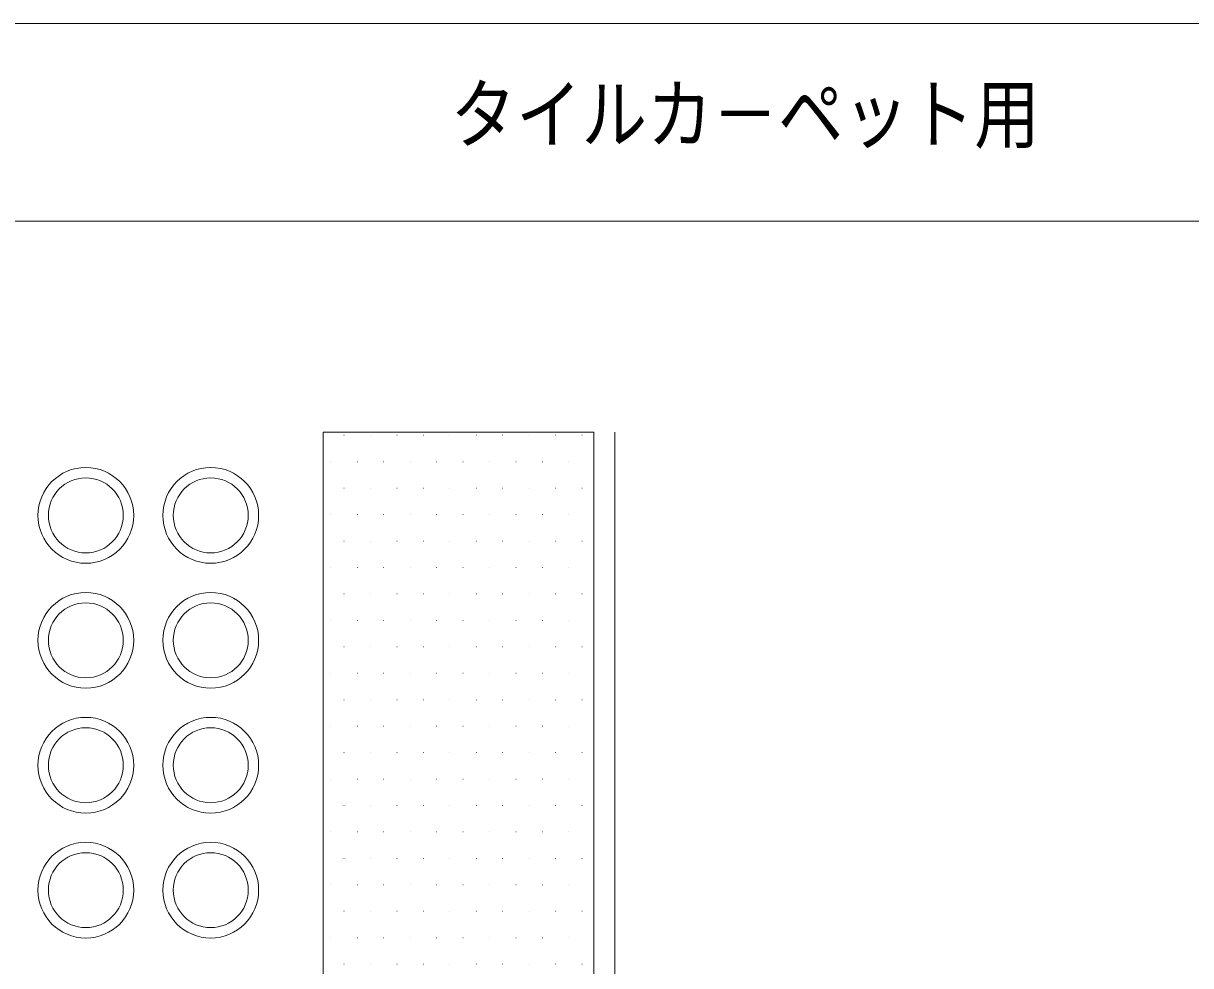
# Model space of a CAD drawing. Units: millimetres on the paper. Extents: x -200 to 200, y -138 to 139.
# Drawn here: x -148.6 to -92.5, y 93.3 to 138.5 of the extents above; entities that cross this region are included whole.
import ezdxf
from ezdxf.enums import TextEntityAlignment as Align

# ---------------------------------------------------------------- set-up
doc = ezdxf.new("R2010")
doc.units = ezdxf.units.MM
for name, color, linetype, lineweight in [('0-0_zumenwaku', 6, 'Continuous', 9), ('0-5_1', 4, 'Continuous', 9), ('0-6_2', 3, 'Continuous', 9), ('0-B_3', 2, 'Continuous', 9)]:
    doc.layers.add(name, color=color, linetype=linetype, lineweight=lineweight)
doc.layers.add('0-1_moji', color=2, linetype='Continuous')
doc.styles.add('ＭＳ Ｐゴシック', font='')
doc.styles.get('ＭＳ Ｐゴシック').set_extended_font_data('MS PGothic')

msp = doc.modelspace()

# ---------------------------------------------------------------- linework, layer by layer
at = {"layer": '0-0_zumenwaku'}
msp.add_line((-200.01, 129.014), (128.99, 129.014), dxfattribs=at)
msp.add_lwpolyline([(-200.01, -138.486), (199.99, -138.486), (199.99, 138.514), (-200.01, 138.514)], close=True, dxfattribs=at)
at = {"layer": '0-5_1'}
for p, q in [((-134.177, 46.197), (-134.177, 118.88)), ((-121.177, 46.197), (-121.177, 118.88)), ((-120.177, 118.88), (-120.177, 46.197))]:
    msp.add_line(p, q, dxfattribs=at)
at = {"layer": '0-6_2'}
for centre, radius in [((-145.577, 114.88), 2.3), ((-139.577, 114.88), 2.3), ((-145.577, 114.88), 1.8), ((-139.577, 114.88), 1.8), ((-145.577, 108.88), 2.3), ((-139.577, 108.88), 2.3), ((-145.577, 108.88), 1.8), ((-139.577, 108.88), 1.8), ((-145.577, 102.88), 2.3), ((-139.577, 102.88), 2.3), ((-145.577, 102.88), 1.8), ((-139.577, 102.88), 1.8), ((-145.577, 96.88), 2.3), ((-145.577, 96.88), 1.8), ((-139.577, 96.88), 2.3), ((-139.577, 96.88), 1.8)]:
    msp.add_circle(centre, radius, dxfattribs=at)
at = {"layer": '0-B_3'}
for p, q in [((-133.183, 118.727), (-133.173, 118.727)), ((-131.913, 118.727), (-131.903, 118.727)), ((-130.643, 118.727), (-130.633, 118.727)), ((-129.373, 118.727), (-129.363, 118.727)), ((-128.103, 118.727), (-128.093, 118.727)), ((-126.833, 118.727), (-126.823, 118.727)), ((-125.563, 118.727), (-125.553, 118.727)), ((-124.293, 118.727), (-124.283, 118.727)), ((-123.023, 118.727), (-123.013, 118.727)), ((-121.753, 118.727), (-121.743, 118.727)), ((-133.818, 117.457), (-133.808, 117.457)), ((-132.548, 117.457), (-132.538, 117.457)), ((-131.278, 117.457), (-131.268, 117.457)), ((-130.008, 117.457), (-129.998, 117.457)), ((-128.738, 117.457), (-128.728, 117.457)), ((-127.468, 117.457), (-127.458, 117.457)), ((-126.198, 117.457), (-126.188, 117.457)), ((-124.928, 117.457), (-124.918, 117.457)), ((-123.658, 117.457), (-123.648, 117.457)), ((-122.388, 117.457), (-122.378, 117.457)), ((-133.183, 116.187), (-133.173, 116.187)), ((-131.913, 116.187), (-131.903, 116.187)), ((-130.643, 116.187), (-130.633, 116.187)), ((-129.373, 116.187), (-129.363, 116.187)), ((-128.103, 116.187), (-128.093, 116.187)), ((-126.833, 116.187), (-126.823, 116.187)), ((-125.563, 116.187), (-125.553, 116.187)), ((-124.293, 116.187), (-124.283, 116.187)), ((-123.023, 116.187), (-123.013, 116.187)), ((-121.753, 116.187), (-121.743, 116.187)), ((-133.818, 114.917), (-133.808, 114.917)), ((-132.548, 114.917), (-132.538, 114.917)), ((-131.278, 114.917), (-131.268, 114.917)), ((-130.008, 114.917), (-129.998, 114.917)), ((-128.738, 114.917), (-128.728, 114.917)), ((-127.468, 114.917), (-127.458, 114.917)), ((-126.198, 114.917), (-126.188, 114.917)), ((-124.928, 114.917), (-124.918, 114.917)), ((-123.658, 114.917), (-123.648, 114.917)), ((-122.388, 114.917), (-122.378, 114.917)), ((-133.183, 113.647), (-133.173, 113.647)), ((-131.913, 113.647), (-131.903, 113.647)), ((-130.643, 113.647), (-130.633, 113.647)), ((-129.373, 113.647), (-129.363, 113.647)), ((-128.103, 113.647), (-128.093, 113.647)), ((-126.833, 113.647), (-126.823, 113.647)), ((-125.563, 113.647), (-125.553, 113.647)), ((-124.293, 113.647), (-124.283, 113.647)), ((-123.023, 113.647), (-123.013, 113.647)), ((-121.753, 113.647), (-121.743, 113.647)), ((-133.818, 112.377), (-133.808, 112.377)), ((-132.548, 112.377), (-132.538, 112.377)), ((-131.278, 112.377), (-131.268, 112.377)), ((-130.008, 112.377), (-129.998, 112.377)), ((-128.738, 112.377), (-128.728, 112.377)), ((-127.468, 112.377), (-127.458, 112.377)), ((-126.198, 112.377), (-126.188, 112.377)), ((-124.928, 112.377), (-124.918, 112.377)), ((-123.658, 112.377), (-123.648, 112.377)), ((-122.388, 112.377), (-122.378, 112.377)), ((-133.183, 111.107), (-133.173, 111.107)), ((-131.913, 111.107), (-131.903, 111.107)), ((-130.643, 111.107), (-130.633, 111.107)), ((-129.373, 111.107), (-129.363, 111.107)), ((-128.103, 111.107), (-128.093, 111.107)), ((-126.833, 111.107), (-126.823, 111.107)), ((-125.563, 111.107), (-125.553, 111.107)), ((-124.293, 111.107), (-124.283, 111.107)), ((-123.023, 111.107), (-123.013, 111.107)), ((-121.753, 111.107), (-121.743, 111.107)), ((-133.818, 109.837), (-133.808, 109.837)), ((-132.548, 109.837), (-132.538, 109.837)), ((-131.278, 109.837), (-131.268, 109.837)), ((-130.008, 109.837), (-129.998, 109.837)), ((-128.738, 109.837), (-128.728, 109.837)), ((-127.468, 109.837), (-127.458, 109.837)), ((-126.198, 109.837), (-126.188, 109.837)), ((-124.928, 109.837), (-124.918, 109.837)), ((-123.658, 109.837), (-123.648, 109.837)), ((-122.388, 109.837), (-122.378, 109.837)), ((-133.183, 108.567), (-133.173, 108.567)), ((-131.913, 108.567), (-131.903, 108.567)), ((-130.643, 108.567), (-130.633, 108.567)), ((-129.373, 108.567), (-129.363, 108.567)), ((-128.103, 108.567), (-128.093, 108.567)), ((-126.833, 108.567), (-126.823, 108.567)), ((-125.563, 108.567), (-125.553, 108.567)), ((-124.293, 108.567), (-124.283, 108.567)), ((-123.023, 108.567), (-123.013, 108.567)), ((-121.753, 108.567), (-121.743, 108.567)), ((-133.818, 107.297), (-133.808, 107.297)), ((-132.548, 107.297), (-132.538, 107.297)), ((-131.278, 107.297), (-131.268, 107.297)), ((-130.008, 107.297), (-129.998, 107.297)), ((-128.738, 107.297), (-128.728, 107.297)), ((-127.468, 107.297), (-127.458, 107.297)), ((-126.198, 107.297), (-126.188, 107.297)), ((-124.928, 107.297), (-124.918, 107.297)), ((-123.658, 107.297), (-123.648, 107.297)), ((-122.388, 107.297), (-122.378, 107.297)), ((-133.183, 106.027), (-133.173, 106.027)), ((-131.913, 106.027), (-131.903, 106.027)), ((-130.643, 106.027), (-130.633, 106.027)), ((-129.373, 106.027), (-129.363, 106.027)), ((-128.103, 106.027), (-128.093, 106.027)), ((-126.833, 106.027), (-126.823, 106.027)), ((-125.563, 106.027), (-125.553, 106.027)), ((-124.293, 106.027), (-124.283, 106.027)), ((-123.023, 106.027), (-123.013, 106.027)), ((-121.753, 106.027), (-121.743, 106.027)), ((-133.818, 104.757), (-133.808, 104.757)), ((-132.548, 104.757), (-132.538, 104.757)), ((-131.278, 104.757), (-131.268, 104.757)), ((-130.008, 104.757), (-129.998, 104.757)), ((-128.738, 104.757), (-128.728, 104.757)), ((-127.468, 104.757), (-127.458, 104.757)), ((-126.198, 104.757), (-126.188, 104.757)), ((-124.928, 104.757), (-124.918, 104.757)), ((-123.658, 104.757), (-123.648, 104.757)), ((-122.388, 104.757), (-122.378, 104.757)), ((-133.183, 103.487), (-133.173, 103.487)), ((-131.913, 103.487), (-131.903, 103.487)), ((-130.643, 103.487), (-130.633, 103.487)), ((-129.373, 103.487), (-129.363, 103.487)), ((-128.103, 103.487), (-128.093, 103.487)), ((-126.833, 103.487), (-126.823, 103.487)), ((-125.563, 103.487), (-125.553, 103.487)), ((-124.293, 103.487), (-124.283, 103.487)), ((-123.023, 103.487), (-123.013, 103.487)), ((-121.753, 103.487), (-121.743, 103.487)), ((-133.818, 102.217), (-133.808, 102.217)), ((-132.548, 102.217), (-132.538, 102.217)), ((-131.278, 102.217), (-131.268, 102.217)), ((-130.008, 102.217), (-129.998, 102.217)), ((-128.738, 102.217), (-128.728, 102.217)), ((-127.468, 102.217), (-127.458, 102.217)), ((-126.198, 102.217), (-126.188, 102.217)), ((-124.928, 102.217), (-124.918, 102.217)), ((-123.658, 102.217), (-123.648, 102.217)), ((-122.388, 102.217), (-122.378, 102.217)), ((-133.183, 100.947), (-133.173, 100.947)), ((-131.913, 100.947), (-131.903, 100.947)), ((-130.643, 100.947), (-130.633, 100.947)), ((-129.373, 100.947), (-129.363, 100.947)), ((-128.103, 100.947), (-128.093, 100.947)), ((-126.833, 100.947), (-126.823, 100.947)), ((-125.563, 100.947), (-125.553, 100.947)), ((-124.293, 100.947), (-124.283, 100.947)), ((-123.023, 100.947), (-123.013, 100.947)), ((-121.753, 100.947), (-121.743, 100.947)), ((-133.818, 99.677), (-133.808, 99.677)), ((-132.548, 99.677), (-132.538, 99.677)), ((-131.278, 99.677), (-131.268, 99.677)), ((-130.008, 99.677), (-129.998, 99.677)), ((-128.738, 99.677), (-128.728, 99.677)), ((-127.468, 99.677), (-127.458, 99.677)), ((-126.198, 99.677), (-126.188, 99.677)), ((-124.928, 99.677), (-124.918, 99.677)), ((-123.658, 99.677), (-123.648, 99.677)), ((-122.388, 99.677), (-122.378, 99.677)), ((-133.183, 98.407), (-133.173, 98.407)), ((-131.913, 98.407), (-131.903, 98.407)), ((-130.643, 98.407), (-130.633, 98.407)), ((-129.373, 98.407), (-129.363, 98.407)), ((-128.103, 98.407), (-128.093, 98.407)), ((-126.833, 98.407), (-126.823, 98.407)), ((-125.563, 98.407), (-125.553, 98.407)), ((-124.293, 98.407), (-124.283, 98.407)), ((-123.023, 98.407), (-123.013, 98.407)), ((-121.753, 98.407), (-121.743, 98.407)), ((-133.818, 97.137), (-133.808, 97.137)), ((-132.548, 97.137), (-132.538, 97.137)), ((-131.278, 97.137), (-131.268, 97.137)), ((-130.008, 97.137), (-129.998, 97.137)), ((-128.738, 97.137), (-128.728, 97.137)), ((-127.468, 97.137), (-127.458, 97.137)), ((-126.198, 97.137), (-126.188, 97.137)), ((-124.928, 97.137), (-124.918, 97.137)), ((-123.658, 97.137), (-123.648, 97.137)), ((-122.388, 97.137), (-122.378, 97.137)), ((-133.183, 95.867), (-133.173, 95.867)), ((-131.913, 95.867), (-131.903, 95.867)), ((-130.643, 95.867), (-130.633, 95.867)), ((-129.373, 95.867), (-129.363, 95.867)), ((-128.103, 95.867), (-128.093, 95.867)), ((-126.833, 95.867), (-126.823, 95.867)), ((-125.563, 95.867), (-125.553, 95.867)), ((-124.293, 95.867), (-124.283, 95.867)), ((-123.023, 95.867), (-123.013, 95.867)), ((-121.753, 95.867), (-121.743, 95.867)), ((-133.818, 94.597), (-133.808, 94.597)), ((-132.548, 94.597), (-132.538, 94.597)), ((-131.278, 94.597), (-131.268, 94.597)), ((-130.008, 94.597), (-129.998, 94.597)), ((-128.738, 94.597), (-128.728, 94.597)), ((-127.468, 94.597), (-127.458, 94.597)), ((-126.198, 94.597), (-126.188, 94.597)), ((-124.928, 94.597), (-124.918, 94.597)), ((-123.658, 94.597), (-123.648, 94.597)), ((-122.388, 94.597), (-122.378, 94.597)), ((-133.183, 93.327), (-133.173, 93.327)), ((-131.913, 93.327), (-131.903, 93.327)), ((-130.643, 93.327), (-130.633, 93.327)), ((-129.373, 93.327), (-129.363, 93.327)), ((-128.103, 93.327), (-128.093, 93.327)), ((-126.833, 93.327), (-126.823, 93.327)), ((-125.563, 93.327), (-125.553, 93.327)), ((-124.293, 93.327), (-124.283, 93.327)), ((-123.023, 93.327), (-123.013, 93.327)), ((-121.753, 93.327), (-121.743, 93.327))]:
    msp.add_line(p, q, dxfattribs=at)
msp.add_lwpolyline([(-121.177, 118.88), (-134.177, 118.88), (-134.177, 46.197), (-121.177, 46.197)], close=True, dxfattribs=at)

# ---------------------------------------------------------------- texts
at = {"layer": '0-1_moji', "style": 'ＭＳ Ｐゴシック', "width": 0.85}
msp.add_text('タイルカ－ペット用 ', height=2.711, dxfattribs=at).set_placement((-128.057, 131.986), align=Align.BOTTOM_LEFT)

doc.saveas('drawing.dxf')
